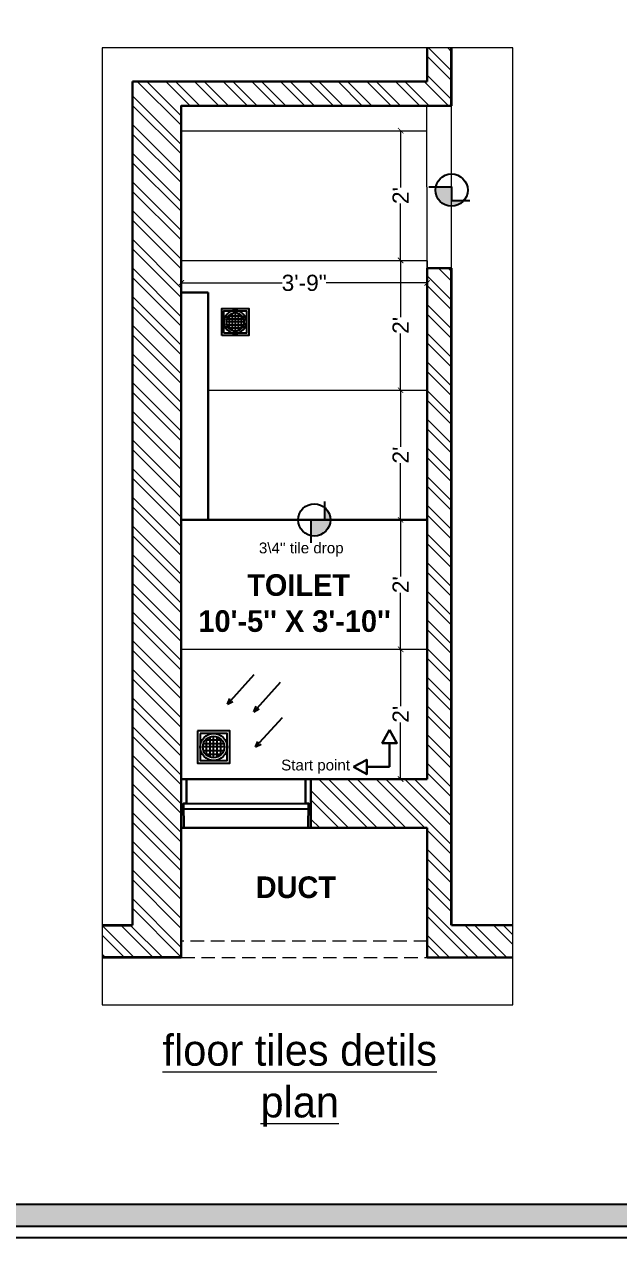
# Model space of a CAD drawing. Header units: millimetres. Extents: x 56222 to 3066687, y -650199 to -121287.
# Drawn here: x 155973.4 to 156083.4, y -181314.4 to -181089.9 of the extents above; entities that cross this region are included whole.
import ezdxf

# ---------------------------------------------------------------- set-up
doc = ezdxf.new("R2010")
doc.units = ezdxf.units.MM
doc.header["$MEASUREMENT"] = 0
doc.header["$PDMODE"] = 35
doc.linetypes.add('00 . GROUND FLOOR$0$DASHED', pattern=[0.75, 0.5, -0.25])
doc.layers.get('Defpoints').update_dxf_attribs({"color": 220})
for name, color, linetype, lineweight in [('dim05', 1, 'Continuous', 13), ('DOOR-WINDOW', 5, 'Continuous', 0), ('Electrical', 84, 'Continuous', 30), ('HACHA', 253, 'Continuous', 5), ('NAME PLATE', 7, 'Continuous', 25), ('sec. mark', 5, 'Continuous', 25), ('Text', 7, 'Continuous', 15), ('TILE', 14, 'Continuous', 9), ('wall', 7, 'Continuous', 30)]:
    doc.layers.add(name, color=color, linetype=linetype, lineweight=lineweight)
doc.layers.add('hatch', color=253, linetype='Continuous', lineweight=0, transparency=0.4)
doc.layers.add('SANIT', color=232, linetype='Continuous')
doc.layers.add('WIN', color=250, linetype='Continuous')
doc.styles.add('DATE', font='swissc.ttf', dxfattribs={"height": 6.75})
doc.styles.get("Standard").update_dxf_attribs({"font": 'arial.ttf', "height": 6})
doc.styles.add('The Thakors 3 inches', font='arial.ttf', dxfattribs={"height": 3})
doc.dimstyles.new('The Thakors 3 inches', dxfattribs={"dimtxt": 3, "dimasz": 1, "dimexe": 0.179993, "dimexo": 0.0625, "dimgap": 0.089996, "dimtad": 0, "dimzin": 0, "dimdsep": 46, "dimlunit": 4, "dimtxsty": 'The Thakors 3 inches', "dimblk": 'ARCHTICK', "dimcen": 0.089996, "dimclrd": 256, "dimclre": 252, "dimclrt": 256, "dimadec": 0, "dimazin": 0, "dimtfac": 0.799988, "dimtofl": 0, "dimtmove": 1, "dimatfit": 3, "dimfxl": 1, "dimtolj": 1, "dimtzin": 0, "dimlwd": -1, "dimlwe": 13, "dimarcsym": 0})

# ---------------------------------------------------------------- blocks, each defined once
blk = doc.blocks.new('DF DF D')
at = {"layer": 'WIN'}
h = blk.add_hatch(color=256, dxfattribs=at)
h.dxf.hatch_style = 1
h.paths.add_polyline_path([(3351769.17, -515756.21), (3351769.17, -515753.29, 0.049939), (3351768.58, -515753.23, 0.699776), (3351766.66, -515758.48), (3351766.66, -515756.21)])
blk.add_lwpolyline([(3351769.17, -515752), (3351769.17, -515756.21), (3351766.66, -515756.21), (3351766.66, -515759.61)], dxfattribs=at)
blk.add_circle((3351768.58, -515756.21), 2.98, dxfattribs=at)
blk = doc.blocks.new('NAHNYsquare')
at = {"color": 253}
for p, q in [((4.49, -1.65), (1.51, -1.65)), ((1.67, -4.48), (1.67, -1.49)), ((2.33, -4.87), (2.33, -1.1)), ((3, -0.99), (3, -4.99)), ((3.67, -4.87), (3.67, -1.1)), ((4.33, -4.48), (4.33, -1.49)), ((5, -2.99), (1, -2.99)), ((4.89, -2.32), (1.11, -2.32)), ((4.89, -3.65), (1.11, -3.65)), ((4.49, -4.32), (1.51, -4.32))]:
    blk.add_line(p, q, dxfattribs=at)
for points in [[(0, -5.99), (6, -5.99), (6, 0.01), (0, 0.01)], [(0.5, -5.49), (5.5, -5.49), (5.5, -0.49), (0.5, -0.49)]]:
    blk.add_lwpolyline(points, close=True)
for radius in [2.5, 2]:
    blk.add_circle((3, -2.99), radius)
blk = doc.blocks.new('sd d')
at = {"color": 5, "lineweight": 30}
for p, q in [((3321370.72, -510816.44, 0), (3321370.72, -510812.03, 0)), ((3321366.49, -510816.44, 0), (3321370.72, -510816.44, 0))]:
    blk.add_line(p, q, dxfattribs=at)
at = {"color": 5, "lineweight": 30, "elevation": 0}
for points in [[(3321370.72, -510812.03), (3321369.37, -510812.03), (3321370.72, -510809.6)], [(3321370.72, -510812.03), (3321372.06, -510812.03), (3321370.72, -510809.6)], [(3321366.49, -510816.44), (3321366.49, -510815.09), (3321364.06, -510816.44)], [(3321366.49, -510816.44), (3321366.49, -510817.78), (3321364.06, -510816.44)]]:
    blk.add_lwpolyline(points, dxfattribs=at)
blk = doc.blocks.new('LAYOUT FILE')
at = {"layer": 'NAME PLATE', "true_color": 0xd39e00}
h = blk.add_hatch(color=42, dxfattribs=at)
h.paths.add_polyline_path([(3346889.83, -513806.18), (3346889.83, -514260.7), (3347535.56, -514260.7), (3347535.56, -513806.18)])
h.paths.add_polyline_path([(3346894.36, -513810.71), (3347531.03, -513810.71), (3347531.03, -514256.17), (3346894.36, -514256.17)], flags=16)
at = {"layer": 'NAME PLATE', "color": 42, "true_color": 0xd39e00}
for points in [[(3346887.56, -513803.91), (3347537.83, -513803.91), (3347537.83, -514262.96), (3346887.56, -514262.96)], [(3346889.83, -513806.18), (3347535.56, -513806.18), (3347535.56, -514260.7), (3346889.83, -514260.7)], [(3346894.36, -513810.71), (3347531.03, -513810.71), (3347531.03, -514256.17), (3346894.36, -514256.17)]]:
    blk.add_lwpolyline(points, close=True, dxfattribs=at)
blk = doc.blocks.new('_ArchTick')
at = {"color": 0, "linetype": 'ByBlock', "const_width": 0.15}
blk.add_lwpolyline([(-0.5, -0.5), (0.5, 0.5)], dxfattribs=at)
blk = doc.blocks.new('*D543')
at = {"layer": 'Defpoints', "color": 0, "lineweight": 25, "ltscale": 4, "transparency": 16777216}
for p in [(156039.01, -181109.59), (156039.01, -181133.59), (156043.01, -181133.59)]:
    blk.add_point(p, dxfattribs=at)
at = {"layer": 'dim05', "color": 252, "lineweight": 13, "ltscale": 4, "transparency": 16777216}
for p, q in [((156039.07, -181109.59), (156043.19, -181109.59)), ((156039.07, -181133.59), (156043.19, -181133.59))]:
    blk.add_line(p, q, dxfattribs=at)
at = {"layer": 'dim05', "color": 152, "ltscale": 4, "transparency": 16777216}
for p, q in [((156043.01, -181109.59), (156043.01, -181120.09)), ((156043.01, -181133.59), (156043.01, -181123.08))]:
    blk.add_line(p, q, dxfattribs=at)
for p, rotation in [((156043.01, -181109.59), 90), ((156043.01, -181133.59), 270)]:
    blk.add_blockref('_ArchTick', p, dxfattribs=dict(at, rotation=rotation))
at = {"layer": 'dim05', "lineweight": 5, "ltscale": 4, "transparency": 16777216, "insert": (156043.01, -181121.59), "char_height": 3, "attachment_point": 5, "rotation": 90, "style": 'The Thakors 3 inches'}
blk.add_mtext("\\A1;2'", dxfattribs=at)
blk = doc.blocks.new('*D567')
at = {"layer": 'Defpoints', "color": 0, "lineweight": 25, "ltscale": 4, "transparency": 16777216}
for p in [(156002.43, -181133.59, -0.16), (156047.92, -181133.59, -0.16), (156047.92, -181137.75)]:
    blk.add_point(p, dxfattribs=at)
at = {"layer": 'dim05', "color": 252, "lineweight": 13, "ltscale": 4, "transparency": 16777216}
for p, q in [((156002.43, -181133.65), (156002.43, -181137.93)), ((156047.92, -181133.65), (156047.92, -181137.93))]:
    blk.add_line(p, q, dxfattribs=at)
at = {"layer": 'dim05', "color": 152, "ltscale": 4, "transparency": 16777216}
for p, q in [((156002.43, -181137.75), (156021.1, -181137.75)), ((156047.92, -181137.75), (156029.25, -181137.75))]:
    blk.add_line(p, q, dxfattribs=at)
at = {"layer": 'dim05', "color": 152, "ltscale": 4, "transparency": 16777216, "rotation": 180}
blk.add_blockref('_ArchTick', (156002.43, -181137.75), dxfattribs=at)
at = {"layer": 'dim05', "color": 152, "ltscale": 4, "transparency": 16777216}
blk.add_blockref('_ArchTick', (156047.92, -181137.75), dxfattribs=at)
at = {"layer": 'dim05', "lineweight": 5, "ltscale": 4, "transparency": 16777216, "insert": (156025.18, -181137.75), "char_height": 3, "attachment_point": 5, "style": 'The Thakors 3 inches'}
blk.add_mtext('\\A1;3\'-9"', dxfattribs=at)
blk = doc.blocks.new('*D568')
at = {"layer": 'Defpoints', "color": 0, "lineweight": 25, "ltscale": 4, "transparency": 16777216}
for p in [(156043.01, -181133.59), (156043.01, -181157.59, -0.17), (156043.01, -181157.59)]:
    blk.add_point(p, dxfattribs=at)
at = {"layer": 'dim05', "color": 252, "lineweight": 13, "ltscale": 4, "transparency": 16777216}
for p, q in [((156042.95, -181133.59), (156042.83, -181133.59)), ((156043.07, -181157.59), (156043.19, -181157.59))]:
    blk.add_line(p, q, dxfattribs=at)
at = {"layer": 'dim05', "color": 152, "ltscale": 4, "transparency": 16777216}
for p, q in [((156043.01, -181133.59), (156043.01, -181144.09)), ((156043.01, -181157.59), (156043.01, -181147.08))]:
    blk.add_line(p, q, dxfattribs=at)
for p, rotation in [((156043.01, -181133.59), 90), ((156043.01, -181157.59), 270)]:
    blk.add_blockref('_ArchTick', p, dxfattribs=dict(at, rotation=rotation))
at = {"layer": 'dim05', "lineweight": 5, "ltscale": 4, "transparency": 16777216, "insert": (156043.01, -181145.59), "char_height": 3, "attachment_point": 5, "rotation": 90, "style": 'The Thakors 3 inches'}
blk.add_mtext("\\A1;2'", dxfattribs=at)
blk = doc.blocks.new('*D569')
at = {"layer": 'Defpoints', "color": 0, "lineweight": 25, "ltscale": 4, "transparency": 16777216}
for p in [(156043.01, -181157.59, -0.17), (156043.01, -181181.59, -0.17), (156043.01, -181181.59)]:
    blk.add_point(p, dxfattribs=at)
at = {"layer": 'dim05', "color": 152, "ltscale": 4, "transparency": 16777216}
for p, q in [((156043.01, -181157.59), (156043.01, -181168.09)), ((156043.01, -181181.59), (156043.01, -181171.08))]:
    blk.add_line(p, q, dxfattribs=at)
at = {"layer": 'dim05', "color": 252, "lineweight": 13, "ltscale": 4, "transparency": 16777216}
for p, q in [((156043.07, -181157.59), (156043.19, -181157.59)), ((156043.07, -181181.59), (156043.19, -181181.59))]:
    blk.add_line(p, q, dxfattribs=at)
at = {"layer": 'dim05', "color": 152, "ltscale": 4, "transparency": 16777216}
for p, rotation in [((156043.01, -181157.59), 90), ((156043.01, -181181.59), 270)]:
    blk.add_blockref('_ArchTick', p, dxfattribs=dict(at, rotation=rotation))
at = {"layer": 'dim05', "lineweight": 5, "ltscale": 4, "transparency": 16777216, "insert": (156043.01, -181169.59), "char_height": 3, "attachment_point": 5, "rotation": 90, "style": 'The Thakors 3 inches'}
blk.add_mtext("\\A1;2'", dxfattribs=at)
blk = doc.blocks.new('*D570')
at = {"layer": 'Defpoints', "color": 0, "lineweight": 25, "ltscale": 4, "transparency": 16777216}
for p in [(156043.01, -181181.59, -0.17), (156043.01, -181205.53, -0.18), (156043.01, -181205.53)]:
    blk.add_point(p, dxfattribs=at)
at = {"layer": 'dim05', "color": 152, "ltscale": 4, "transparency": 16777216}
for p, q in [((156043.01, -181181.59), (156043.01, -181192.06)), ((156043.01, -181205.53), (156043.01, -181195.06))]:
    blk.add_line(p, q, dxfattribs=at)
at = {"layer": 'dim05', "color": 252, "lineweight": 13, "ltscale": 4, "transparency": 16777216}
for p, q in [((156043.07, -181181.59), (156043.19, -181181.59)), ((156042.95, -181205.53), (156042.83, -181205.53))]:
    blk.add_line(p, q, dxfattribs=at)
at = {"layer": 'dim05', "color": 152, "ltscale": 4, "transparency": 16777216}
for p, rotation in [((156043.01, -181181.59), 90), ((156043.01, -181205.53), 270)]:
    blk.add_blockref('_ArchTick', p, dxfattribs=dict(at, rotation=rotation))
at = {"layer": 'dim05', "lineweight": 5, "ltscale": 4, "transparency": 16777216, "insert": (156043.01, -181193.56), "char_height": 3, "attachment_point": 5, "rotation": 90, "style": 'The Thakors 3 inches'}
blk.add_mtext("\\A1;2'", dxfattribs=at)
blk = doc.blocks.new('*D571')
at = {"layer": 'Defpoints', "color": 0, "lineweight": 25, "ltscale": 4, "transparency": 16777216}
for p in [(156042.83, -181205.53), (156042.83, -181229.53, -0.18), (156043.01, -181229.53)]:
    blk.add_point(p, dxfattribs=at)
at = {"layer": 'dim05', "color": 252, "lineweight": 13, "ltscale": 4, "transparency": 16777216}
for p, q in [((156042.89, -181205.53), (156043.19, -181205.53)), ((156042.89, -181229.53), (156043.19, -181229.53))]:
    blk.add_line(p, q, dxfattribs=at)
at = {"layer": 'dim05', "color": 152, "ltscale": 4, "transparency": 16777216}
for p, q in [((156043.01, -181205.53), (156043.01, -181216.04)), ((156043.01, -181229.53), (156043.01, -181219.03))]:
    blk.add_line(p, q, dxfattribs=at)
for p, rotation in [((156043.01, -181205.53), 90), ((156043.01, -181229.53), 270)]:
    blk.add_blockref('_ArchTick', p, dxfattribs=dict(at, rotation=rotation))
at = {"layer": 'dim05', "lineweight": 5, "ltscale": 4, "transparency": 16777216, "insert": (156043.01, -181217.53), "char_height": 3, "attachment_point": 5, "rotation": 90, "style": 'The Thakors 3 inches'}
blk.add_mtext("\\A1;2'", dxfattribs=at)

msp = doc.modelspace()

# ---------------------------------------------------------------- hatches: boundary and pattern name
at = {"layer": 'hatch', "ltscale": 10}
h = msp.add_hatch(dxfattribs=at)
h.set_pattern_fill('ANSI32', color=256, scale=10, angle=90)
h.set_pattern_definition([(135, (-354795.2335, -3502343.576), (-2.6516504294, -2.6516504294), []), (135, (-354795.2335, -3502341.808), (-2.6516504294, -2.6516504294), [])])
h.paths.add_polyline_path([(156047.926, -181134.99), (156047.924, -181229.531), (156035.429, -181229.531), (156026.428, -181229.531), (156026.428, -181238.531), (156047.925, -181238.531), (156047.925, -181262.531), (156063.765, -181262.531), (156063.765, -181256.531), (156052.428, -181256.531), (156052.427, -181134.99)])
h.paths.add_polyline_path([(155987.808, -181256.531), (155987.807, -181262.531), (156002.388, -181262.538), (156002.468, -181104.997), (156052.427, -181104.99), (156052.427, -181094.26), (156047.927, -181094.26), (156047.927, -181100.494), (155993.43, -181100.493), (155993.427, -181256.531)])

# ---------------------------------------------------------------- linework, layer by layer
at = {"color": 251, "true_color": 0x636466}
for p, q in [((156015.888, -181210.27, 0.023), (156011.008, -181215.669, 0.023)), ((156020.756, -181211.666, 0.023), (156015.876, -181217.064, 0.023)), ((156011.008, -181215.669, 0.023), (156011.428, -181214.629, 0.023)), ((156011.008, -181215.669, 0.023), (156012, -181215.146, 0.023)), ((156015.876, -181217.064, 0.023), (156016.296, -181216.025, 0.023)), ((156015.876, -181217.064, 0.023), (156016.868, -181216.542, 0.023)), ((156021.081, -181218.188, 0.023), (156016.201, -181223.586, 0.023)), ((156016.201, -181223.586, 0.023), (156016.621, -181222.547, 0.023)), ((156016.201, -181223.586, 0.023), (156017.193, -181223.064, 0.023))]:
    msp.add_line(p, q, dxfattribs=at)
at = {"color": 251, "lineweight": 13, "true_color": 0x636466, "elevation": 0.023}
msp.add_lwpolyline([(155987.808, -181094.26), (155987.808, -181271.274), (156063.765, -181271.274), (156063.765, -181094.26)], close=True, dxfattribs=at)
at = {"layer": 'DOOR-WINDOW', "color": 5, "lineweight": 25}
for p, q in [((156002.427, -181234.031, 0.023), (156002.428, -181234.031, 0.023)), ((156002.879, -181234.031, 0.022), (156025.975, -181234.031, -0.042)), ((156002.427, -181235.031, 0.023), (156002.428, -181235.031, 0.023)), ((156002.89, -181235.031, 0.022), (156025.965, -181235.031, -0.042))]:
    msp.add_line(p, q, dxfattribs=at)
at = {"layer": 'HACHA', "color": 5, "lineweight": 30}
for p, q in [((156003.427, -181229.531, -0.043), (156025.428, -181229.531, -0.043)), ((156002.427, -181238.531, 0.023), (156026.428, -181238.531, -0.043))]:
    msp.add_line(p, q, dxfattribs=at)
at = {"layer": 'TILE', "lineweight": 9}
for p, q in [((156002.429, -181109.588, -0.022), (156047.887, -181109.588, -0.036)), ((156002.429, -181133.588, -0.022), (156047.924, -181133.588, -0.036)), ((156007.427, -181157.588, -0.023), (156047.925, -181157.588, -0.036)), ((156047.924, -181205.531, -0.036), (156002.428, -181205.531, -0.061))]:
    msp.add_line(p, q, dxfattribs=at)
at = {"layer": 'wall', "lineweight": 30}
for p, q in [((156047.927, -181094.26, -0.019), (156047.927, -181100.494, -0.02)), ((155993.427, -181256.531, 0.023), (155993.43, -181100.491, -0.023)), ((156047.927, -181100.494, 0.001), (155993.43, -181100.491, -0.018)), ((156047.924, -181229.531, -0.036), (156047.926, -181134.99, -0.039)), ((156052.427, -181134.99, -0.023), (156047.926, -181134.99, -0.023)), ((156002.427, -181139.547, -0.023), (156007.427, -181139.547, -0.023)), ((156007.427, -181139.547, -0.023), (156007.427, -181181.588, -0.023)), ((156002.427, -181181.588, -0.036), (156007.427, -181181.588, -0.023)), ((156047.925, -181181.588, -0.036), (156047.925, -181181.588, -0.036)), ((156026.428, -181229.531, -0.043), (156026.428, -181238.531, -0.043)), ((156047.924, -181229.531, -0.036), (156026.429, -181229.531, -0.043)), ((156026.428, -181238.531, -0.043), (156047.925, -181238.531, -0.036)), ((156047.925, -181262.531, 0.023), (156047.925, -181238.531, 0.023)), ((156063.765, -181256.531, 0.023), (156052.428, -181256.531, 0.023)), ((156063.765, -181262.531, 0.023), (156047.925, -181262.531, 0.023))]:
    msp.add_line(p, q, dxfattribs=at)
at = {"layer": 'wall', "lineweight": 35}
for p, q in [((156052.427, -181104.99, -0.023), (156052.427, -181094.26, -0.016)), ((156052.428, -181256.531, 0.023), (156052.427, -181134.99, -0.023)), ((155987.808, -181256.531, 0.023), (155993.427, -181256.531, 0.023)), ((156002.427, -181262.531, 0.023), (155987.808, -181262.531, 0.023))]:
    msp.add_line(p, q, dxfattribs=at)
at = {"layer": 'wall', "color": 252, "lineweight": 9, "true_color": 0x939598}
for p, q in [((156047.926, -181134.99, -0.023), (156047.88, -181104.99, -0.023)), ((156052.427, -181134.99, -0.023), (156052.427, -181104.99, -0.023))]:
    msp.add_line(p, q, dxfattribs=at)
at = {"layer": 'wall', "color": 252, "lineweight": 30, "true_color": 0x939598}
msp.add_line((156007.427, -181181.588, -0.023), (156047.925, -181181.588, -0.036), dxfattribs=at)
at = {"layer": 'wall', "color": 252, "linetype": '00 . GROUND FLOOR$0$DASHED', "lineweight": 15, "ltscale": 5, "true_color": 0x939598}
for p, q in [((156047.925, -181259.531, 0.023), (156002.427, -181259.531, 0.023)), ((156002.427, -181262.531, 0.023), (156047.925, -181262.531, 0.023))]:
    msp.add_line(p, q, dxfattribs=at)
at = {"layer": 'wall', "lineweight": 30, "elevation": -0.043}
for points in [[(156002.427, -181238.53), (156002.427, -181229.531), (156003.427, -181229.531), (156003.427, -181234.031), (156002.879, -181234.031), (156002.927, -181238.53)], [(156026.428, -181238.53), (156026.428, -181229.531), (156025.428, -181229.531), (156025.428, -181234.031), (156025.975, -181234.031), (156025.928, -181238.53)]]:
    msp.add_lwpolyline(points, close=True, dxfattribs=at)
at = {"layer": 'wall', "lineweight": 30}
msp.add_polyline3d([(156002.427, -181262.531, 0.023), (156002.429, -181104.99, -0.023), (156052.427, -181104.99, -0.023)], dxfattribs=at)

# ---------------------------------------------------------------- block references
at = {"lineweight": 35}
for p, rotation in [((-359703.779, -3532889.155, -0.023), 90), ((3507795.625, -696937.794, -0.198), 180)]:
    msp.add_blockref('DF DF D', p, dxfattribs=dict(at, rotation=rotation))
at = {"color": 1, "lineweight": 35}
msp.add_blockref('sd d', (-3165329.744, 329589.158, 0.139), dxfattribs=at)
at = {"layer": 'NAME PLATE', "lineweight": 0, "xscale": 0.9069073140357496, "yscale": 0.9069073140357496, "zscale": 0.9069073140357496}
msp.add_blockref('LAYOUT FILE', (-2879498.81, 285074.484, 0.139), dxfattribs=at)
at = {"layer": 'SANIT', "linetype": 'ByBlock', "xscale": -0.8333333333333334, "yscale": 0.8333333333333334, "zscale": 0.8333333333333334, "rotation": 270}
msp.add_blockref('NAHNYsquare', (156014.915, -181147.472, -0.026), dxfattribs=at)
at = {"layer": 'SANIT', "linetype": 'ByBlock', "rotation": 270}
msp.add_blockref('NAHNYsquare', (156011.413, -181220.588, 0.023), dxfattribs=at)

# ---------------------------------------------------------------- texts
at = {"layer": 'Electrical', "color": 240, "true_color": 0xed1f24, "transparency": 33554687}
msp.add_text("3\\4'' tile drop", height=2, dxfattribs=at).set_placement((156016.8, -181187.767, 0.139))
at = {"layer": 'Electrical', "color": 1, "transparency": 33554687, "insert": (155997.179, -181225.924, 0.139), "char_height": 2, "attachment_point": 1}
msp.add_mtext_dynamic_manual_height_columns('\\pxqc;Start point', width=60.21435, gutter_width=1, heights=[0], dxfattribs=at)
at = {"layer": 'sec. mark', "lineweight": 20, "insert": (155994.249, -181276.796, 0.023), "char_height": 5.74001, "attachment_point": 1, "style": 'DATE'}
msp.add_mtext_dynamic_manual_height_columns('\\pxqc;{\\fCentury Gothic|b0|i0|c0|p34;\\L\\C5;floor tiles detils plan}', width=60.21435, gutter_width=1, heights=[0], dxfattribs=at)
at = {"layer": 'Text', "lineweight": 15, "ltscale": 0.5, "char_height": 4, "attachment_point": 1}
for s, insert in [("\\pxqc;{\\fCentury Gothic|b1|i0|c0|p34;\\C256;\\c0; TOILET\\P10'-5'' X 3'-10''}", (155993.296, -181191.627, 0.093)), ('\\pxqc;{\\fCentury Gothic|b1|i0|c0|p34;\\C256;\\c0;DUCT }', (155993.535, -181247.525, 0.093))]:
    msp.add_mtext_dynamic_manual_height_columns(s, width=60.21435, gutter_width=1, heights=[0], dxfattribs=dict(at, insert=insert))

# ---------------------------------------------------------------- dimensions: what is measured, and where the dimension line sits
at = {"layer": 'dim05', "lineweight": 5, "ltscale": 4}
for base, p1, p2, picture, middle in [((156043.011, -181133.588, 0.139), (156039.01, -181109.588, 0.139), (156039.01, -181133.588, 0.139), '*D543', (156043.011, -181121.588, 0.139)), ((156043.011, -181157.588, 0.139), (156043.011, -181133.588, 0.139), (156043.011, -181157.588, -0.035), '*D568', (156043.011, -181145.588, 0.139)), ((156043.011, -181181.588, 0.139), (156043.011, -181157.588, -0.035), (156043.011, -181181.588, -0.035), '*D569', (156043.011, -181169.588, 0.139)), ((156043.011, -181205.531, 0.139), (156043.011, -181181.588, -0.035), (156043.011, -181205.531, -0.039), '*D570', (156043.011, -181193.56, 0.139)), ((156043.011, -181229.531, 0.139), (156042.831, -181205.531, 0.139), (156042.831, -181229.531, -0.038), '*D571', (156043.011, -181217.531, 0.139))]:
    dim = msp.add_linear_dim(base=base, p1=p1, p2=p2, angle=90, dimstyle='The Thakors 3 inches', override={"dimtxt": 32, "dimdec": 0, "dimclrd": 152}, dxfattribs=at)
    dim.commit()
    dim.dimension.update_dxf_attribs({"geometry": picture, "text_midpoint": middle})
dim = msp.add_linear_dim(base=(156047.924, -181137.753, 0.139), p1=(156002.429, -181133.588, -0.022), p2=(156047.924, -181133.588, -0.023), dimstyle='The Thakors 3 inches', override={"dimtxt": 32, "dimdec": 0, "dimclrd": 152}, dxfattribs=at)
dim.commit()
dim.dimension.update_dxf_attribs({"geometry": '*D567', "text_midpoint": (156025.176, -181137.753, 0.139)})

doc.saveas('drawing.dxf')
